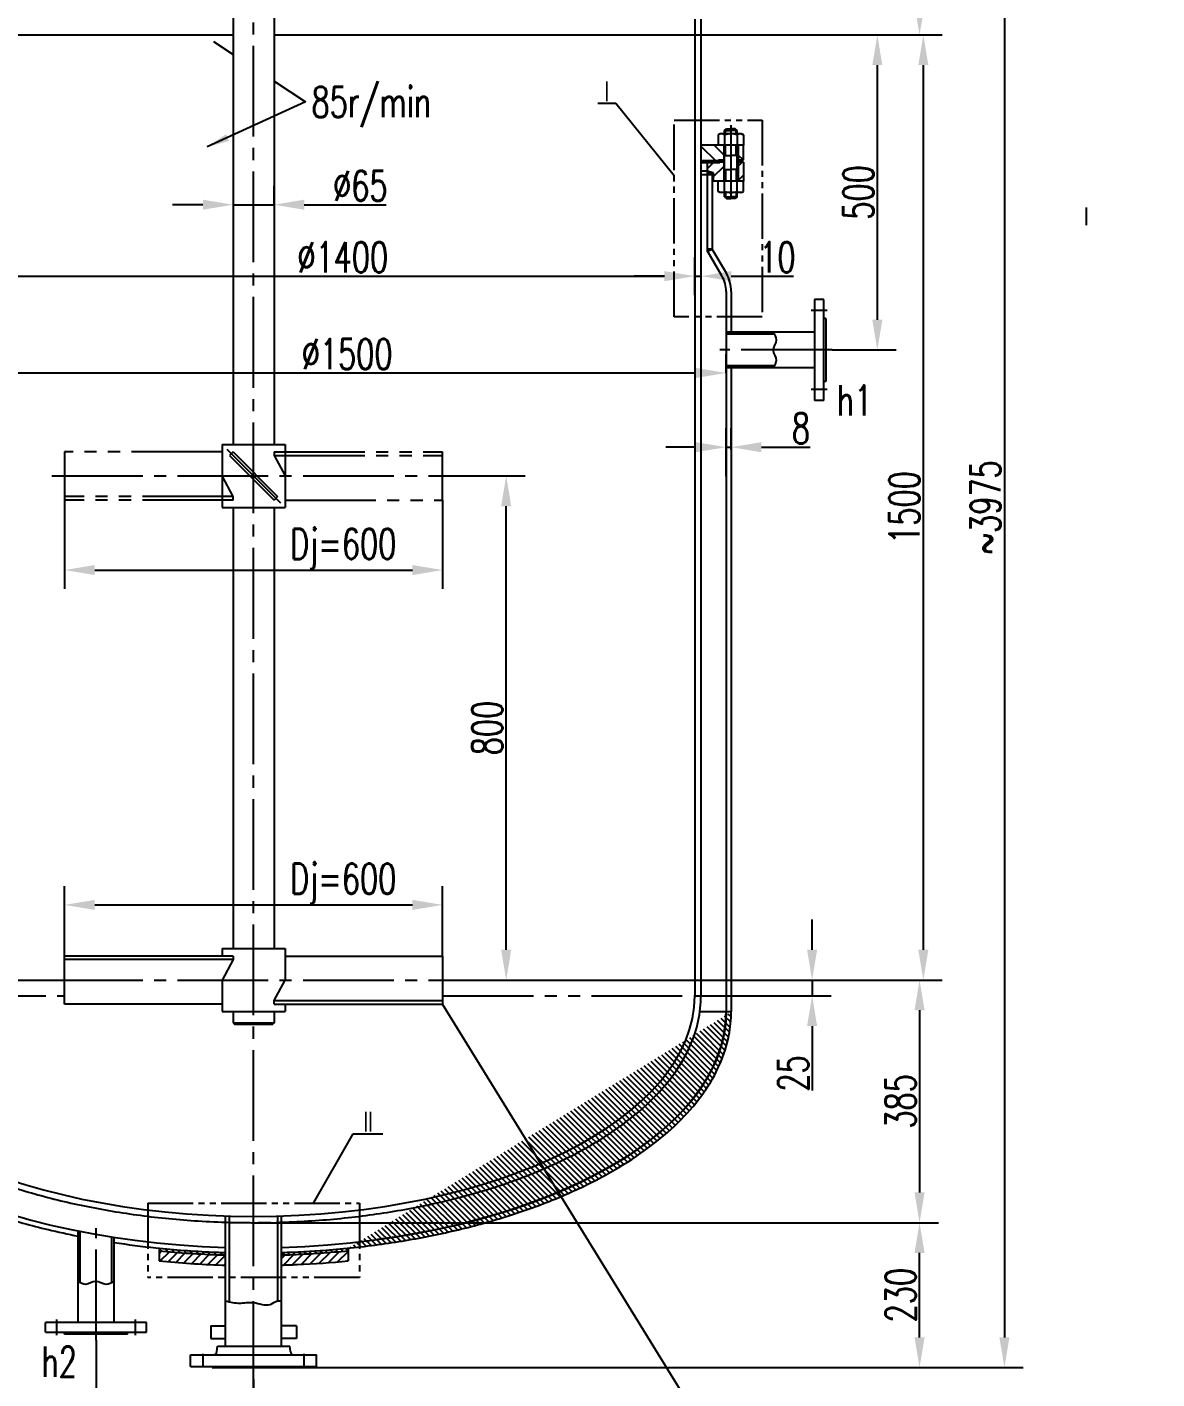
# Model space of a CAD drawing. Header units: millimetres. Extents: x -609 to 19506, y -219 to 17861.
# Drawn here: x 12114 to 13907, y 2951 to 5097 of the extents above; entities that cross this region are included whole.
import ezdxf
from ezdxf.enums import TextEntityAlignment as Align

# ---------------------------------------------------------------- set-up
doc = ezdxf.new("R2010")
doc.units = ezdxf.units.MM
doc.header["$LTSCALE"] = 120
doc.header["$PDMODE"] = 3
for name, pattern in [('CENT2', [0.82, 0.6, -0.07, 0.08, -0.07]), ('CENTER', [1.66, 1.2, -0.15, 0.16, -0.15]), ('PHAN2', [0.97, 0.6, -0.07, 0.08, -0.07, 0.08, -0.07]), ('PHANTOM', [1.97, 1.2, -0.15, 0.16, -0.15, 0.16, -0.15])]:
    doc.linetypes.add(name, pattern=pattern)
for name, color, linetype in [('A', 2, 'Continuous'), ('B', 7, 'Continuous'), ('C', 1, 'CENTER'), ('C2', 1, 'CENT2'), ('D', 4, 'PHANTOM'), ('D2', 4, 'PHAN2')]:
    doc.layers.add(name, color=color, linetype=linetype)
doc.styles.add('HZ', font='txt', dxfattribs={"width": 0.7, "bigfont": 'hztxt'})
doc.dimstyles.new('ISO-25', dxfattribs={"dimtxt": 2.5, "dimasz": 2.5, "dimexe": 1.25, "dimexo": 0.625, "dimtad": 1, "dimdsep": 46, "dimtxsty": 'Standard', "dimcen": 2.5, "dimadec": 0, "dimazin": 0, "dimtfac": 1, "dimtmove": 0, "dimatfit": 3, "dimfxl": 0, "dimarcsym": 0})

# ---------------------------------------------------------------- blocks, each defined once
blk = doc.blocks.new('*D112')
at = {"layer": 'B', "color": 0, "lineweight": -2}
for p, q in [((12793.5, 4384.4), (12904.4, 4384.4)), ((12874.4, 3632.4), (12874.4, 4336.4)), ((12793.5, 3584.4), (12904.4, 3584.4))]:
    blk.add_line(p, q, dxfattribs=at)
at = {"layer": 'B', "color": 0}
for points in [[(12866.4, 4336.4), (12882.4, 4336.4), (12874.4, 4384.4)], [(12866.4, 3632.4), (12882.4, 3632.4), (12874.4, 3584.4)]]:
    blk.add_solid(points, dxfattribs=at)
at = {"layer": 'Defpoints', "color": 0}
for p in [(12793.5, 4384.4), (12874.4, 4384.4), (12793.5, 3584.4)]:
    blk.add_point(p, dxfattribs=at)
at = {"layer": 'B', "color": 0, "insert": (12844.4, 3984.4), "char_height": 48, "attachment_point": 5, "rotation": 90, "style": 'HZ'}
blk.add_mtext('800', dxfattribs=at)
blk = doc.blocks.new('*D114')
at = {"layer": 'B', "color": 0, "lineweight": -2}
for p, q in [((13183.5, 5084.4), (13493.4, 5084.4)), ((13463.4, 5036.4), (13463.4, 4632.4)), ((13391.5, 4584.4), (13493.4, 4584.4))]:
    blk.add_line(p, q, dxfattribs=at)
at = {"layer": 'B', "color": 0}
for points in [[(13455.4, 5036.4), (13471.4, 5036.4), (13463.4, 5084.4)], [(13455.4, 4632.4), (13471.4, 4632.4), (13463.4, 4584.4)]]:
    blk.add_solid(points, dxfattribs=at)
at = {"layer": 'Defpoints', "color": 0}
for p in [(13183.5, 5084.4), (13391.5, 4584.4), (13463.4, 4584.4)]:
    blk.add_point(p, dxfattribs=at)
at = {"layer": 'B', "color": 0, "insert": (13433.4, 4834.4), "char_height": 48, "attachment_point": 5, "rotation": 90, "style": 'HZ'}
blk.add_mtext('500', dxfattribs=at)
blk = doc.blocks.new('*D115')
at = {"layer": 'B', "color": 0, "lineweight": -2}
for p, q in [((12223.5, 3012.7), (12223.5, 2847.7)), ((12473.5, 2950.7), (12473.5, 2847.7)), ((12271.5, 2877.7), (12425.5, 2877.7))]:
    blk.add_line(p, q, dxfattribs=at)
at = {"layer": 'B', "color": 0}
for points in [[(12271.5, 2885.7), (12271.5, 2869.7), (12223.5, 2877.7)], [(12425.5, 2885.7), (12425.5, 2869.7), (12473.5, 2877.7)]]:
    blk.add_solid(points, dxfattribs=at)
at = {"layer": 'Defpoints', "color": 0}
for p in [(12223.5, 3012.7), (12473.5, 2950.7), (12473.5, 2877.7)]:
    blk.add_point(p, dxfattribs=at)
at = {"layer": 'B', "color": 0, "insert": (12348.5, 2907.7), "char_height": 48, "attachment_point": 5, "style": 'HZ'}
blk.add_mtext('250', dxfattribs=at)
blk = doc.blocks.new('*D116')
at = {"layer": 'B', "color": 0, "lineweight": -2}
for p, q in [((12173.5, 3622.6), (12173.5, 3733.7)), ((12773.5, 3622.6), (12773.5, 3733.7)), ((12221.5, 3703.7), (12725.5, 3703.7))]:
    blk.add_line(p, q, dxfattribs=at)
at = {"layer": 'B', "color": 0}
for points in [[(12221.5, 3711.7), (12221.5, 3695.7), (12173.5, 3703.7)], [(12725.5, 3711.7), (12725.5, 3695.7), (12773.5, 3703.7)]]:
    blk.add_solid(points, dxfattribs=at)
at = {"layer": 'Defpoints', "color": 0}
for p in [(12773.5, 3703.7), (12173.5, 3622.6), (12773.5, 3622.6)]:
    blk.add_point(p, dxfattribs=at)
at = {"layer": 'B', "color": 0, "insert": (12615.8, 3737.3), "char_height": 48, "attachment_point": 5, "style": 'HZ'}
blk.add_mtext('Dj=600', dxfattribs=at)
blk = doc.blocks.new('*D90')
at = {"layer": 'B', "color": 0, "lineweight": -2}
for p, q in [((12173.5, 4346.2), (12173.5, 4205.1)), ((12773.5, 4346.2), (12773.5, 4205.1)), ((12221.5, 4235.1), (12725.5, 4235.1))]:
    blk.add_line(p, q, dxfattribs=at)
at = {"layer": 'B', "color": 0}
for points in [[(12221.5, 4243.1), (12221.5, 4227.1), (12173.5, 4235.1)], [(12725.5, 4243.1), (12725.5, 4227.1), (12773.5, 4235.1)]]:
    blk.add_solid(points, dxfattribs=at)
at = {"layer": 'Defpoints', "color": 0}
for p in [(12173.5, 4346.2), (12773.5, 4346.2), (12773.5, 4235.1)]:
    blk.add_point(p, dxfattribs=at)
at = {"layer": 'B', "color": 0, "insert": (12615.8, 4268.6), "char_height": 48, "attachment_point": 5, "style": 'HZ'}
blk.add_mtext('Dj=600', dxfattribs=at)
blk = doc.blocks.new('*D117')
at = {"layer": 'B', "color": 0, "lineweight": -2}
for p, q in [((11773.5, 4665.5), (11773.5, 4731.5)), ((13173.5, 4728.1), (13173.5, 4671.5)), ((11821.5, 4701.5), (13125.5, 4701.5))]:
    blk.add_line(p, q, dxfattribs=at)
at = {"layer": 'B', "color": 0}
for points in [[(11821.5, 4709.5), (11821.5, 4693.5), (11773.5, 4701.5)], [(13125.5, 4709.5), (13125.5, 4693.5), (13173.5, 4701.5)]]:
    blk.add_solid(points, dxfattribs=at)
at = {"layer": 'Defpoints', "color": 0}
for p in [(13173.5, 4728.1), (13173.5, 4701.5), (11773.5, 4665.5)]:
    blk.add_point(p, dxfattribs=at)
at = {"layer": 'B', "color": 0, "insert": (12615.1, 4731.5), "char_height": 48, "attachment_point": 5, "style": 'HZ'}
blk.add_mtext('%%c1400', dxfattribs=at)
blk = doc.blocks.new('*D91')
at = {"layer": 'B', "color": 0, "lineweight": -2}
for p, q in [((11723.5, 4547.9), (11723.5, 4577.9)), ((13223.5, 4547.9), (13223.5, 4577.9)), ((11771.5, 4547.9), (13175.5, 4547.9))]:
    blk.add_line(p, q, dxfattribs=at)
at = {"layer": 'B', "color": 0}
for points in [[(11771.5, 4555.9), (11771.5, 4539.9), (11723.5, 4547.9)], [(13175.5, 4555.9), (13175.5, 4539.9), (13223.5, 4547.9)]]:
    blk.add_solid(points, dxfattribs=at)
at = {"layer": 'Defpoints', "color": 0}
for p in [(11723.5, 4547.9), (13223.5, 4547.9), (13223.5, 4547.9)]:
    blk.add_point(p, dxfattribs=at)
at = {"layer": 'B', "color": 0, "insert": (12622, 4577.9), "char_height": 48, "attachment_point": 5, "style": 'HZ'}
blk.add_mtext('%%c1500', dxfattribs=at)
blk = doc.blocks.new('*D92')
at = {"layer": 'B', "color": 0, "lineweight": -2}
for p, q in [((13223.5, 4384), (13223.5, 4460.1)), ((13231.5, 4425.7), (13231.5, 4460.1)), ((13175.5, 4430.1), (13127.5, 4430.1)), ((13223.5, 4430.1), (13231.5, 4430.1)), ((13279.5, 4430.1), (13357, 4430.1))]:
    blk.add_line(p, q, dxfattribs=at)
at = {"layer": 'B', "color": 0}
for points in [[(13175.5, 4438.1), (13175.5, 4422.1), (13223.5, 4430.1)], [(13279.5, 4438.1), (13279.5, 4422.1), (13231.5, 4430.1)]]:
    blk.add_solid(points, dxfattribs=at)
at = {"layer": 'Defpoints', "color": 0}
for p in [(13231.5, 4430.1), (13231.5, 4425.7), (13223.5, 4384)]:
    blk.add_point(p, dxfattribs=at)
at = {"layer": 'B', "color": 0, "insert": (13342.2, 4460.1), "char_height": 48, "attachment_point": 5, "style": 'HZ'}
blk.add_mtext('8', dxfattribs=at)
blk = doc.blocks.new('*D118')
at = {"layer": 'B', "color": 0, "lineweight": -2}
for p, q in [((13493.4, 5084.4), (13566.4, 5084.4)), ((13536.4, 5036.4), (13536.4, 3632.4)), ((13183.5, 3584.4), (13566.4, 3584.4))]:
    blk.add_line(p, q, dxfattribs=at)
at = {"layer": 'B', "color": 0}
for points in [[(13528.4, 5036.4), (13544.4, 5036.4), (13536.4, 5084.4)], [(13528.4, 3632.4), (13544.4, 3632.4), (13536.4, 3584.4)]]:
    blk.add_solid(points, dxfattribs=at)
at = {"layer": 'Defpoints', "color": 0}
for p in [(13493.4, 5084.4), (13183.5, 3584.4), (13536.4, 3584.4)]:
    blk.add_point(p, dxfattribs=at)
at = {"layer": 'B', "color": 0, "insert": (13506.4, 4334.4), "char_height": 48, "attachment_point": 5, "rotation": 90, "style": 'HZ'}
blk.add_mtext('1500', dxfattribs=at)
blk = doc.blocks.new('*D119')
at = {"layer": 'B', "color": 0, "lineweight": -2}
for p, q in [((12473.5, 5475.4), (13560.4, 5475.4)), ((13530.4, 5132.4), (13530.4, 5427.4)), ((13183.5, 5084.4), (13560.4, 5084.4))]:
    blk.add_line(p, q, dxfattribs=at)
at = {"layer": 'B', "color": 0}
for points in [[(13522.4, 5427.4), (13538.4, 5427.4), (13530.4, 5475.4)], [(13522.4, 5132.4), (13538.4, 5132.4), (13530.4, 5084.4)]]:
    blk.add_solid(points, dxfattribs=at)
at = {"layer": 'Defpoints', "color": 0}
for p in [(12473.5, 5475.4), (13530.4, 5475.4), (13183.5, 5084.4)]:
    blk.add_point(p, dxfattribs=at)
at = {"layer": 'B', "color": 0, "insert": (13500.4, 5279.9), "char_height": 48, "attachment_point": 5, "rotation": 90, "style": 'HZ'}
blk.add_mtext('391', dxfattribs=at)
blk = doc.blocks.new('*D120')
at = {"layer": 'B', "color": 0, "lineweight": -2}
for p, q in [((13183.5, 3584.4), (13560.4, 3584.4)), ((13530.4, 3536.4), (13530.4, 3247.4)), ((12473.5, 3199.4), (13560.4, 3199.4))]:
    blk.add_line(p, q, dxfattribs=at)
at = {"layer": 'B', "color": 0}
for points in [[(13522.4, 3536.4), (13538.4, 3536.4), (13530.4, 3584.4)], [(13522.4, 3247.4), (13538.4, 3247.4), (13530.4, 3199.4)]]:
    blk.add_solid(points, dxfattribs=at)
at = {"layer": 'Defpoints', "color": 0}
for p in [(13183.5, 3584.4), (12473.5, 3199.4), (13530.4, 3199.4)]:
    blk.add_point(p, dxfattribs=at)
at = {"layer": 'B', "color": 0, "insert": (13500.4, 3391.9), "char_height": 48, "attachment_point": 5, "rotation": 90, "style": 'HZ'}
blk.add_mtext('385', dxfattribs=at)
blk = doc.blocks.new('*D121')
at = {"layer": 'B', "color": 0, "lineweight": -2}
for p, q in [((13359.9, 3632.4), (13359.9, 3680.4)), ((13189.5, 3584.4), (13389.9, 3584.4)), ((13359.9, 3584.4), (13359.9, 3559.4)), ((13231.5, 3559.4), (13389.9, 3559.4)), ((13359.9, 3511.4), (13359.9, 3409.1))]:
    blk.add_line(p, q, dxfattribs=at)
at = {"layer": 'B', "color": 0}
for points in [[(13351.9, 3632.4), (13367.9, 3632.4), (13359.9, 3584.4)], [(13351.9, 3511.4), (13367.9, 3511.4), (13359.9, 3559.4)]]:
    blk.add_solid(points, dxfattribs=at)
at = {"layer": 'Defpoints', "color": 0}
for p in [(13189.5, 3584.4), (13231.5, 3559.4), (13359.9, 3559.4)]:
    blk.add_point(p, dxfattribs=at)
at = {"layer": 'B', "color": 0, "insert": (13329.9, 3436.2), "char_height": 48, "attachment_point": 5, "rotation": 90, "style": 'HZ'}
blk.add_mtext('25', dxfattribs=at)
blk = doc.blocks.new('*D94')
at = {"layer": 'B', "color": 0, "lineweight": -2}
for p, q in [((12506, 4814.9), (12506, 4844.9)), ((12393, 4814.9), (12345, 4814.9)), ((12441, 4816.3), (12441, 4784.9)), ((12441, 4814.9), (12506, 4814.9)), ((12554, 4814.9), (12683.7, 4814.9))]:
    blk.add_line(p, q, dxfattribs=at)
at = {"layer": 'B', "color": 0}
for points in [[(12393, 4822.9), (12393, 4806.9), (12441, 4814.9)], [(12554, 4822.9), (12554, 4806.9), (12506, 4814.9)]]:
    blk.add_solid(points, dxfattribs=at)
at = {"layer": 'Defpoints', "color": 0}
for p in [(12441, 4816.3), (12506, 4814.9), (12506, 4814.9)]:
    blk.add_point(p, dxfattribs=at)
at = {"layer": 'B', "color": 0, "insert": (12642.9, 4844.9), "char_height": 48, "attachment_point": 5, "style": 'HZ'}
blk.add_mtext('%%C65', dxfattribs=at)
blk = doc.blocks.new('*D95')
at = {"layer": 'B', "color": 0, "lineweight": -2}
for p, q in [((12564.2, 6659), (13695.1, 6659)), ((13665.1, 6611), (13665.1, 3017.4)), ((12539.5, 2969.4), (13695.1, 2969.4))]:
    blk.add_line(p, q, dxfattribs=at)
at = {"layer": 'B', "color": 0}
for points in [[(13657.1, 6611), (13673.1, 6611), (13665.1, 6659)], [(13657.1, 3017.4), (13673.1, 3017.4), (13665.1, 2969.4)]]:
    blk.add_solid(points, dxfattribs=at)
at = {"layer": 'Defpoints', "color": 0}
for p in [(12564.2, 6659), (12539.5, 2969.4), (13665.1, 2969.4)]:
    blk.add_point(p, dxfattribs=at)
at = {"layer": 'B', "color": 0, "insert": (13635.1, 4334.4), "char_height": 48, "attachment_point": 5, "rotation": 90, "style": 'HZ'}
blk.add_mtext('~3975', dxfattribs=at)
blk = doc.blocks.new('*D110')
at = {"layer": 'B', "color": 0, "lineweight": -2}
for p, q in [((13173.5, 4731.5), (13173.5, 4671.5)), ((13183.5, 4731.5), (13183.5, 4671.5)), ((13125.5, 4701.5), (13077.5, 4701.5)), ((13173.5, 4701.5), (13183.5, 4701.5)), ((13231.5, 4701.5), (13330.1, 4701.5))]:
    blk.add_line(p, q, dxfattribs=at)
at = {"layer": 'B', "color": 0}
for points in [[(13125.5, 4709.5), (13125.5, 4693.5), (13173.5, 4701.5)], [(13231.5, 4709.5), (13231.5, 4693.5), (13183.5, 4701.5)]]:
    blk.add_solid(points, dxfattribs=at)
at = {"layer": 'Defpoints', "color": 0}
for p in [(13173.5, 4731.5), (13183.5, 4731.5), (13183.5, 4701.5)]:
    blk.add_point(p, dxfattribs=at)
at = {"layer": 'B', "color": 0, "insert": (13304.8, 4731.5), "char_height": 48, "attachment_point": 5, "style": 'HZ'}
blk.add_mtext('10', dxfattribs=at)
blk = doc.blocks.new('*D131')
at = {"layer": 'B', "color": 0, "lineweight": -2}
blk.add_line((17499.4, 3619.4), (17275.3, 3619.4), dxfattribs=at)
at = {"layer": 'B', "color": 0}
blk.add_solid([(17499.4, 3627.4), (17499.4, 3611.4), (17547.4, 3619.4)], dxfattribs=at)
at = {"layer": 'Defpoints', "color": 0}
for p in [(17547.4, 3699.2), (13347.4, 3619.4), (17547.4, 3619.4)]:
    blk.add_point(p, dxfattribs=at)
at = {"layer": 'B', "color": 0, "insert": (17341, 3649.4), "char_height": 48, "attachment_point": 5, "style": 'HZ'}
blk.add_mtext('%%c4200', dxfattribs=at)
blk = doc.blocks.new('*D149')
at = {"layer": 'B', "color": 0, "lineweight": -2}
for p, q in [((12473.5, 3199.4), (13560.4, 3199.4)), ((13530.4, 3017.4), (13530.4, 3151.4)), ((12539.5, 2969.4), (13560.4, 2969.4))]:
    blk.add_line(p, q, dxfattribs=at)
at = {"layer": 'B', "color": 0}
for points in [[(13522.4, 3151.4), (13538.4, 3151.4), (13530.4, 3199.4)], [(13522.4, 3017.4), (13538.4, 3017.4), (13530.4, 2969.4)]]:
    blk.add_solid(points, dxfattribs=at)
at = {"layer": 'Defpoints', "color": 0}
for p in [(12473.5, 3199.4), (13530.4, 3199.4), (12539.5, 2969.4)]:
    blk.add_point(p, dxfattribs=at)
at = {"layer": 'B', "color": 0, "insert": (13500.4, 3084.4), "char_height": 48, "attachment_point": 5, "rotation": 90, "style": 'HZ'}
blk.add_mtext('230', dxfattribs=at)

msp = doc.modelspace()

# ---------------------------------------------------------------- hatches: boundary and pattern name
at = {"layer": 'B'}
h = msp.add_hatch(dxfattribs=at)
h.set_pattern_fill('ANSI31', color=256, scale=5, angle=90, style=0)
h.set_pattern_definition([(135, (-2, -2), (-11.22532, -11.22532), [])])
h.paths.add_polyline_path([(13219.534, 4885.392), (13219.534, 4909.392), (13183.534, 4909.392), (13183.534, 4884.392), (13207.534, 4884.392), (13207.534, 4885.392)])
h.paths.add_polyline_path([(13242.534, 4909.392), (13242.534, 4885.392), (13251.034, 4885.392), (13251.034, 4909.392)])
h = msp.add_hatch(dxfattribs=at)
h.set_pattern_fill('ANSI37', color=256, style=0)
h.paths.add_polyline_path([(13193.534, 4884.392), (13193.534, 4881.392), (13211.534, 4881.392), (13211.534, 4884.392)])
h = msp.add_hatch(dxfattribs=at)
h.set_pattern_fill('ANSI31', color=256, scale=5, style=0)
h.set_pattern_definition([(45, (-2, 28), (-11.22532, 11.22532), [])])
h.paths.add_polyline_path([(13219.534, 4852.392), (13219.534, 4882.392), (13209.534, 4882.392), (13209.534, 4881.392), (13193.534, 4881.392), (13193.534, 4867.937), (13203.034, 4865.392), (13203.034, 4852.392)])
h.paths.add_polyline_path([(13242.534, 4882.392), (13242.534, 4852.392), (13251.034, 4852.392), (13251.034, 4882.392)])
h = msp.add_hatch(dxfattribs=at)
h.set_pattern_fill('ANSI37', color=256, scale=0.1, style=0)
h.set_pattern_definition([(135, (24954.06865, 34), (0.224506403, 0.224506403), []), (45, (24954.06865, 34), (0.224506403, -0.224506403), [])])
h.paths.add_polyline_path([(13193.534, 4867.937), (13203.034, 4865.392), (13203.034, 4862.392), (13193.534, 4862.392)])
h = msp.add_hatch(dxfattribs=at)
h.set_pattern_fill('ANSI37', color=256, scale=0.1, angle=90, style=0)
h.set_pattern_definition([(45, (24947.06865, 0), (0.224506403, -0.224506403), []), (315, (24947.06865, 0), (-0.224506403, -0.224506403), [])])
h.paths.add_polyline_path([(13193.534, 4744.536), (13201.534, 4744.536), (13194.606, 4740.536), (13193.534, 4742.392)])
h = msp.add_hatch(dxfattribs=at)
h.set_pattern_fill('ANSI31', color=256, scale=2, angle=90, style=0)
edge = h.paths.add_edge_path()
edge.add_spline(control_points=[(12323.534, 3154.907), (12355.567, 3151.665), (12388.012, 3149.463), (12423.412, 3148.221), (12426.223, 3148.13), (12429.034, 3148.047)], knot_values=[1.3710824, 1.3710824, 1.3710824, 1.3710824, 1.50072459, 1.50072459, 1.51190041, 1.51190041, 1.51190041, 1.51190041], degree=3, periodic=0)
edge.add_line((12429.034, 3148.047), (12429.034, 3152.049))
edge.add_spline(control_points=[(12429.034, 3152.049), (12422.023, 3152.256), (12415.018, 3152.513), (12379.661, 3154.054), (12351.439, 3156.095), (12323.534, 3158.927)], knot_values=[1.37053751, 1.37053751, 1.37053751, 1.37053751, 1.39848126, 1.39848126, 1.51174384, 1.51174384, 1.51174384, 1.51174384], degree=3, periodic=0)
edge.add_line((12323.534, 3158.927), (12323.534, 3154.907))
edge = h.paths.add_edge_path()
edge.add_line((12518.034, 3152.049), (12518.034, 3148.048))
edge.add_spline(control_points=[(12518.034, 3148.048), (12523.835, 3148.219), (12529.632, 3148.423), (12565.001, 3149.876), (12594.438, 3151.963), (12623.534, 3154.907)], knot_values=[1.62969219, 1.62969219, 1.62969219, 1.62969219, 1.6527498, 1.6527498, 1.7705105, 1.7705105, 1.7705105, 1.7705105], degree=3, periodic=0)
edge.add_line((12623.534, 3154.907), (12623.534, 3158.958))
edge.add_spline(control_points=[(13231.534, 3534.392), (13231.534, 3521.638), (13230.284, 3508.885), (13224.746, 3480.676), (13219.834, 3465.263), (13206.412, 3434.946), (13197.904, 3420.043), (13177.464, 3390.952), (13165.532, 3376.764), (13138.446, 3349.28), (13123.291, 3335.984), (13089.984, 3310.444), (13071.831, 3298.201), (13032.788, 3274.922), (13011.898, 3263.886), (12967.674, 3243.164), (12944.34, 3233.477), (12895.559, 3215.582), (12870.111, 3207.374), (12817.46, 3192.545), (12790.257, 3185.925), (12734.481, 3174.364), (12705.908, 3169.423), (12647.797, 3161.288), (12618.259, 3158.094), (12565.11, 3153.997), (12541.604, 3152.746), (12518.034, 3152.049)], knot_values=[1.62984882, 1.62984882, 1.62984882, 1.62984882, 1.72770264, 1.72770264, 1.84769793, 1.84769793, 1.96769321, 1.96769321, 2.0876885, 2.0876885, 2.20768379, 2.20768379, 2.32767908, 2.32767908, 2.44767436, 2.44767436, 2.56766965, 2.56766965, 2.68766494, 2.68766494, 2.80766023, 2.80766023, 2.92765551, 2.92765551, 3.0476508, 3.0476508, 3.14159265, 3.14159265, 3.14159265, 3.14159265], degree=3, periodic=0)
h = msp.add_hatch(dxfattribs=at)
h.set_pattern_fill('ANSI31', color=256, scale=3, style=0)
edge = h.paths.add_edge_path()
edge.add_spline(control_points=[(12518.034, 3132.041), (12526.245, 3132.28), (12534.448, 3132.586), (12569.781, 3134.191), (12596.794, 3136.15), (12623.534, 3138.826)], knot_values=[1.62907398, 1.62907398, 1.62907398, 1.62907398, 1.6613664, 1.6613664, 1.7683613, 1.7683613, 1.7683613, 1.7683613], degree=3, periodic=0)
edge.add_line((12623.534, 3138.826), (12623.534, 3154.907))
edge.add_spline(control_points=[(12623.534, 3154.907), (12594.438, 3151.963), (12565.001, 3149.876), (12529.632, 3148.423), (12523.835, 3148.219), (12518.034, 3148.048)], knot_values=[1.62969219, 1.62969219, 1.62969219, 1.62969219, 1.74745289, 1.74745289, 1.7705105, 1.7705105, 1.7705105, 1.7705105], degree=3, periodic=0)
edge.add_line((12518.034, 3148.048), (12518.034, 3132.041))
edge = h.paths.add_edge_path()
edge.add_spline(control_points=[(12429.034, 3148.047), (12426.223, 3148.13), (12423.412, 3148.221), (12388.012, 3149.463), (12355.567, 3151.665), (12323.534, 3154.907)], knot_values=[1.3710824, 1.3710824, 1.3710824, 1.3710824, 1.38225822, 1.38225822, 1.51190041, 1.51190041, 1.51190041, 1.51190041], degree=3, periodic=0)
edge.add_line((12323.534, 3154.907), (12323.534, 3138.826))
edge.add_spline(control_points=[(12323.534, 3138.826), (12356.541, 3135.523), (12389.964, 3133.312), (12425.364, 3132.151), (12427.199, 3132.094), (12429.034, 3132.041)], knot_values=[1.37323139, 1.37323139, 1.37323139, 1.37323139, 1.50529917, 1.50529917, 1.51251831, 1.51251831, 1.51251831, 1.51251831], degree=3, periodic=0)
edge.add_line((12429.034, 3132.041), (12429.034, 3148.047))

# ---------------------------------------------------------------- linework, layer by layer
at = {"color": 0, "linetype": 'ByBlock'}
msp.add_line((12555.942, 4978.121), (12399.784, 4906.592), dxfattribs=at)
msp.add_solid([(12429.806, 4926.897), (12434.768, 4916.063), (12399.784, 4906.592)], dxfattribs=at)
at = {"layer": 'A'}
for p, q in [((12441.034, 5745.877), (12441.034, 4434.392)), ((12506.034, 5745.877), (12506.034, 4434.392)), ((13173.534, 5109.392), (13173.534, 3559.392)), ((13183.534, 5109.392), (13183.534, 3559.392)), ((11763.534, 5084.392), (12441.034, 5084.392)), ((12506.034, 5084.392), (13183.534, 5084.392)), ((13221.034, 4932.499), (13224.034, 4935.499)), ((13224.034, 4935.499), (13231.034, 4935.499)), ((13238.034, 4935.499), (13231.034, 4935.499)), ((13241.034, 4932.499), (13238.034, 4935.499)), ((13214.006, 4927.392), (13211.034, 4925.676)), ((13211.034, 4925.676), (13211.034, 4909.392)), ((13248.063, 4927.392), (13214.006, 4927.392)), ((13221.034, 4932.499), (13231.034, 4932.499)), ((13221.034, 4927.392), (13221.034, 4932.499)), ((13221.034, 4925.676), (13221.034, 4909.392)), ((13241.034, 4932.499), (13231.034, 4932.499)), ((13241.034, 4927.392), (13241.034, 4932.499)), ((13241.034, 4925.676), (13241.034, 4909.392)), ((13248.063, 4927.392), (13251.034, 4925.676)), ((13251.034, 4925.676), (13251.034, 4909.392)), ((13251.034, 4909.392), (13183.534, 4909.392)), ((13219.534, 4909.392), (13219.534, 4885.392)), ((13221.034, 4852.392), (13221.034, 4909.392)), ((13221.034, 4892.79), (13231.034, 4892.79)), ((13241.034, 4892.79), (13231.034, 4892.79)), ((13241.034, 4852.392), (13241.034, 4909.392)), ((13242.534, 4909.392), (13242.534, 4885.392)), ((13251.034, 4885.392), (13251.034, 4909.392)), ((13211.534, 4884.392), (13183.534, 4884.392)), ((13213.534, 4881.392), (13183.534, 4881.392)), ((13193.534, 4884.392), (13193.534, 4862.392)), ((13211.534, 4885.392), (13211.534, 4881.392)), ((13221.034, 4885.392), (13211.534, 4885.392)), ((13221.034, 4882.392), (13211.534, 4882.392)), ((13213.534, 4882.392), (13213.534, 4881.392)), ((13219.534, 4882.392), (13219.534, 4852.392)), ((13221.034, 4870.71), (13231.034, 4870.71)), ((13241.034, 4870.71), (13231.034, 4870.71)), ((13251.034, 4885.392), (13241.034, 4885.392)), ((13251.034, 4882.392), (13241.034, 4882.392)), ((13242.534, 4882.392), (13242.534, 4852.392)), ((13251.034, 4882.392), (13251.034, 4852.392)), ((13193.534, 4867.937), (13183.534, 4867.937)), ((13203.034, 4862.392), (13183.534, 4862.392)), ((13203.034, 4865.392), (13193.534, 4867.937)), ((13193.534, 4862.392), (13193.534, 4742.392)), ((13201.534, 4862.392), (13201.534, 4744.536)), ((13251.034, 4852.392), (13201.534, 4852.392)), ((13203.034, 4865.392), (13203.034, 4852.392)), ((13211.034, 4836.108), (13211.034, 4852.392)), ((13221.034, 4836.108), (13221.034, 4852.392)), ((13241.034, 4836.108), (13241.034, 4852.392)), ((13251.034, 4836.108), (13251.034, 4852.392)), ((13214.006, 4834.392), (13211.034, 4836.108)), ((13248.063, 4834.392), (13214.006, 4834.392)), ((13221.034, 4827.559), (13221.034, 4834.392)), ((13221.034, 4827.559), (13224.034, 4824.559)), ((13221.034, 4827.559), (13231.034, 4827.559)), ((13241.034, 4827.559), (13231.034, 4827.559)), ((13241.034, 4827.559), (13238.034, 4824.559)), ((13241.034, 4827.559), (13241.034, 4834.392)), ((13248.063, 4834.392), (13251.034, 4836.108)), ((13224.034, 4824.559), (13231.034, 4824.559)), ((13238.034, 4824.559), (13231.034, 4824.559)), ((13216.836, 4702.033), (13193.534, 4742.392)), ((13223.764, 4706.033), (13201.534, 4744.536)), ((13223.534, 4677.033), (13223.534, 3534.392)), ((13231.534, 4677.033), (13231.534, 4612.892)), ((13363.534, 4664.392), (13363.534, 4504.392)), ((13378.534, 4664.392), (13363.534, 4664.392)), ((13378.534, 4504.392), (13378.534, 4664.392)), ((13381.534, 4634.392), (13378.534, 4634.392)), ((13381.534, 4634.392), (13381.534, 4534.392)), ((13363.534, 4612.892), (13223.534, 4612.892)), ((13299.819, 4609.392), (13223.534, 4609.392)), ((13299.909, 4559.392), (13223.534, 4559.392)), ((13363.534, 4555.892), (13223.534, 4555.892)), ((13231.534, 4555.892), (13231.534, 3534.392)), ((13381.534, 4534.392), (13378.534, 4534.392)), ((13378.534, 4504.392), (13363.534, 4504.392)), ((12423.534, 4434.392), (12423.534, 4334.392)), ((12423.534, 4434.392), (12523.534, 4434.392)), ((12441.007, 4422.576), (12435.351, 4416.919)), ((12441.007, 4422.576), (12511.718, 4351.865)), ((12523.534, 4434.392), (12523.534, 4334.392)), ((12435.351, 4416.919), (12506.061, 4346.208)), ((12423.534, 4334.392), (12523.534, 4334.392)), ((12441.034, 4334.392), (12441.034, 3634.392)), ((12506.034, 4334.392), (12506.034, 3634.392)), ((12511.718, 4351.865), (12506.061, 4346.208)), ((12423.534, 3634.392), (12423.534, 3622.576)), ((12423.534, 3634.392), (12523.534, 3634.392)), ((12523.534, 3634.392), (12523.534, 3584.392)), ((12441.007, 3622.576), (12173.534, 3622.576)), ((12173.534, 3546.208), (12173.534, 3622.576)), ((12441.007, 3616.919), (12173.534, 3616.919)), ((12441.007, 3616.919), (12423.534, 3584.392)), ((12441.007, 3622.576), (12441.007, 3616.919)), ((12523.534, 3622.576), (12773.534, 3622.576)), ((12773.534, 3622.576), (12773.534, 3546.208)), ((11763.534, 3584.392), (12173.534, 3584.392)), ((12423.534, 3584.392), (12423.534, 3534.392)), ((12506.061, 3551.865), (12523.534, 3584.392)), ((12773.534, 3584.392), (13183.534, 3584.392)), ((12423.534, 3546.208), (12173.534, 3546.208)), ((12506.061, 3551.865), (12773.534, 3551.865)), ((12506.061, 3546.208), (12506.061, 3551.865)), ((12506.061, 3546.208), (12773.534, 3546.208)), ((12523.534, 3546.208), (12523.534, 3534.392)), ((13183.534, 3559.392), (13231.534, 3559.392)), ((12423.534, 3534.392), (12523.534, 3534.392)), ((12441.034, 3534.392), (12441.034, 3516.392)), ((12506.034, 3534.392), (12506.034, 3516.392)), ((12441.034, 3516.392), (12443.034, 3514.392)), ((12441.034, 3516.392), (12506.034, 3516.392)), ((12443.034, 3514.392), (12504.034, 3514.392)), ((12506.034, 3516.392), (12504.034, 3514.392)), ((12429.034, 3003.392), (12429.034, 3210.1)), ((12435.034, 3073.849), (12435.034, 3209.922)), ((12512.034, 3075.234), (12512.034, 3209.922)), ((12518.034, 3003.392), (12518.034, 3210.1)), ((12195.034, 3040.715), (12195.034, 3186.205)), ((12198.534, 3104.341), (12198.534, 3185.51)), ((12248.534, 3104.431), (12248.534, 3176.665)), ((12252.034, 3040.715), (12252.034, 3176.119)), ((12223.534, 3172.715), (12223.534, 3172.715)), ((12323.534, 3158.927), (12323.534, 3138.826)), ((12623.534, 3158.927), (12623.534, 3138.826)), ((12303.534, 3040.715), (12143.534, 3040.715)), ((12143.534, 3025.715), (12143.534, 3040.715)), ((12143.534, 3025.715), (12303.534, 3025.715)), ((12173.534, 3022.715), (12173.534, 3025.715)), ((12273.534, 3022.715), (12273.534, 3025.715)), ((12303.534, 3025.715), (12303.534, 3040.715)), ((12405.534, 3035.775), (12429.034, 3035.775)), ((12405.534, 3035.775), (12405.534, 3015.775)), ((12541.534, 3035.775), (12518.034, 3035.775)), ((12541.534, 3035.775), (12541.534, 3015.775)), ((12273.534, 3022.715), (12173.534, 3022.715)), ((12405.534, 3015.775), (12429.034, 3015.775)), ((12541.534, 3015.775), (12518.034, 3015.775)), ((12373.534, 2971.392), (12373.534, 2989.392)), ((12373.534, 2989.392), (12573.534, 2989.392)), ((12415.099, 2994.765), (12416.006, 3003.392)), ((12416.006, 3003.392), (12531.063, 3003.392)), ((12531.97, 2994.765), (12531.063, 3003.392)), ((12573.534, 2971.392), (12573.534, 2989.392)), ((12373.534, 2971.392), (12573.534, 2971.392)), ((12407.534, 2969.392), (12407.534, 2971.392)), ((12407.534, 2969.392), (12539.534, 2969.392)), ((12539.534, 2969.392), (12539.534, 2971.392))]:
    msp.add_line(p, q, dxfattribs=at)
for centre, radius, start, end in [((13216.034, 4919.249), 8.143, 52.121121, 127.878879), ((13231.034, 4897.392), 30, 90, 109.471221), ((13231.034, 4897.392), 30, 70.528779, 90), ((13246.034, 4919.249), 8.143, 52.121121, 127.878879), ((13216.034, 4842.535), 8.143, 232.121121, 307.878879), ((13231.034, 4864.392), 30, 250.528779, 270), ((13231.034, 4864.392), 30, 270, 289.471221), ((13246.034, 4842.535), 8.143, 232.121121, 307.878879), ((13173.534, 4677.033), 50, 360, 30), ((13173.534, 4677.033), 58, 360, 30), ((12409.132, 2995.392), 6, 270, 354.000008), ((12537.937, 2995.392), 6, 185.999992, 270)]:
    msp.add_arc(centre, radius, start, end, dxfattribs=at)
for centre, major_axis, start_param, end_param in [((12473.534, 3559.392), (-700, 0), 0, 3.14159265), ((12473.534, 3534.392), (-750, 0), 0, 1.51142812), ((12473.534, 3534.392), (-750, 0), 1.63016453, 3.14159265)]:
    msp.add_ellipse(centre, major_axis=major_axis, ratio=0.5, start_param=start_param, end_param=end_param, dxfattribs=at)
at = {"layer": 'A', "extrusion": (0, 0, -1)}
msp.add_ellipse((12473.534, 3534.392), major_axis=(750, 0), ratio=0.5, start_param=0, end_param=1.30517238, dxfattribs=at)
at = {"layer": 'A'}
for points, knots in [([(11763.534, 3559.392), (11763.534, 3549.355), (11764.352, 3539.318), (11767.611, 3519.341), (11770.052, 3509.401), (11776.52, 3489.707), (11780.547, 3479.953), (11793.156, 3454.647), (11803.008, 3439.309), (11826.543, 3409.562), (11840.228, 3395.151), (11871.155, 3367.458), (11888.399, 3354.175), (11926.14, 3328.926), (11946.637, 3316.96), (11990.533, 3294.524), (12013.931, 3284.053), (12063.228, 3264.77), (12089.128, 3255.958), (12142.986, 3240.133), (12170.944, 3233.12), (12228.438, 3221.008), (12257.975, 3215.91), (12318.118, 3207.71), (12348.725, 3204.61), (12396.017, 3201.431), (12412.507, 3200.618), (12429.034, 3200.095)], [0, 0, 0, 0, 0.08138329, 0.08138329, 0.16276657, 0.16276657, 0.24414986, 0.24414986, 0.37670752, 0.37670752, 0.50926519, 0.50926519, 0.64182286, 0.64182286, 0.77438052, 0.77438052, 0.90693819, 0.90693819, 1.03949585, 1.03949585, 1.17205352, 1.17205352, 1.30461118, 1.30461118, 1.43716885, 1.43716885, 1.50763439, 1.50763439, 1.50763439, 1.50763439]), ([(12518.034, 3200.095), (12534.059, 3200.602), (12550.05, 3201.382), (12596.857, 3204.477), (12627.477, 3207.545), (12687.654, 3215.68), (12717.212, 3220.747), (12774.758, 3232.797), (12802.745, 3239.779), (12856.669, 3255.547), (12882.606, 3264.331), (12931.984, 3283.56), (12955.425, 3294.005), (12999.414, 3316.394), (13019.961, 3328.337), (13057.807, 3353.543), (13075.106, 3366.806), (13106.148, 3394.463), (13119.892, 3408.857), (13143.552, 3438.575), (13153.467, 3453.899), (13167.889, 3482.582), (13173.026, 3495.834), (13180.369, 3522.629), (13182.575, 3536.172), (13183.45, 3552.959), (13183.534, 3556.176), (13183.534, 3559.392)], [1.63395827, 1.63395827, 1.63395827, 1.63395827, 1.70228418, 1.70228418, 1.83484184, 1.83484184, 1.96739951, 1.96739951, 2.09995717, 2.09995717, 2.23251484, 2.23251484, 2.3650725, 2.3650725, 2.49763017, 2.49763017, 2.63018783, 2.63018783, 2.7627455, 2.7627455, 2.89530316, 2.89530316, 3.00540875, 3.00540875, 3.11551434, 3.11551434, 3.14159265, 3.14159265, 3.14159265, 3.14159265]), ([(11715.534, 3534.392), (11715.534, 3523.714), (11716.41, 3513.037), (11719.901, 3491.779), (11722.516, 3481.198), (11731.064, 3455.349), (11737.973, 3440.188), (11755.298, 3410.495), (11765.712, 3395.962), (11789.857, 3367.711), (11803.587, 3353.993), (11834.151, 3327.538), (11850.985, 3314.802), (11887.511, 3290.467), (11907.204, 3278.87), (11949.17, 3256.962), (11971.443, 3246.651), (12018.255, 3227.452), (12042.794, 3218.564), (12093.793, 3202.328), (12120.253, 3194.981), (12163.093, 3184.713), (12178.956, 3181.242), (12195.034, 3178.047)], [0, 0, 0, 0, 0.08192597, 0.08192597, 0.16385193, 0.16385193, 0.28384722, 0.28384722, 0.40384251, 0.40384251, 0.5238378, 0.5238378, 0.64383308, 0.64383308, 0.76382837, 0.76382837, 0.88382366, 0.88382366, 1.00381895, 1.00381895, 1.12381423, 1.12381423, 1.19258906, 1.19258906, 1.19258906, 1.19258906]), ([(12518.034, 3152.049), (12541.604, 3152.746), (12565.11, 3153.997), (12618.259, 3158.094), (12647.797, 3161.288), (12705.908, 3169.423), (12734.481, 3174.364), (12790.257, 3185.925), (12817.46, 3192.545), (12870.111, 3207.374), (12895.559, 3215.582), (12944.34, 3233.477), (12967.674, 3243.164), (13011.898, 3263.886), (13032.788, 3274.922), (13071.831, 3298.201), (13089.984, 3310.444), (13123.291, 3335.984), (13138.446, 3349.28), (13165.532, 3376.764), (13177.464, 3390.952), (13197.904, 3420.043), (13206.412, 3434.946), (13219.834, 3465.263), (13224.746, 3480.676), (13230.284, 3508.885), (13231.534, 3521.638), (13231.534, 3534.392)], [1.62984882, 1.62984882, 1.62984882, 1.62984882, 1.72379067, 1.72379067, 1.84378596, 1.84378596, 1.96378125, 1.96378125, 2.08377654, 2.08377654, 2.20377182, 2.20377182, 2.32376711, 2.32376711, 2.4437624, 2.4437624, 2.56375769, 2.56375769, 2.68375297, 2.68375297, 2.80374826, 2.80374826, 2.92374355, 2.92374355, 3.04373884, 3.04373884, 3.14159265, 3.14159265, 3.14159265, 3.14159265]), ([(12252.034, 3168.025), (12273.938, 3164.66), (12296.143, 3161.794), (12348.084, 3156.341), (12377.975, 3154.128), (12415.018, 3152.513), (12422.023, 3152.256), (12429.034, 3152.049)], [1.272686777, 1.272686777, 1.272686777, 1.272686777, 1.36380481, 1.36380481, 1.483800098, 1.483800098, 1.511743844, 1.511743844, 1.511743844, 1.511743844]), ([(12323.534, 3154.907), (12355.567, 3151.665), (12388.012, 3149.463), (12423.412, 3148.221), (12426.223, 3148.13), (12429.034, 3148.047)], [1.371082402, 1.371082402, 1.371082402, 1.371082402, 1.500724591, 1.500724591, 1.511900408, 1.511900408, 1.511900408, 1.511900408]), ([(12518.034, 3148.048), (12523.835, 3148.219), (12529.632, 3148.423), (12565.001, 3149.876), (12594.438, 3151.963), (12623.534, 3154.907)], [1.629692189, 1.629692189, 1.629692189, 1.629692189, 1.652749801, 1.652749801, 1.770510501, 1.770510501, 1.770510501, 1.770510501]), ([(12323.534, 3138.826), (12356.541, 3135.523), (12389.964, 3133.312), (12425.364, 3132.151), (12427.199, 3132.094), (12429.034, 3132.041)], [1.373231394, 1.373231394, 1.373231394, 1.373231394, 1.505299168, 1.505299168, 1.512518309, 1.512518309, 1.512518309, 1.512518309]), ([(12518.034, 3132.041), (12526.245, 3132.28), (12534.448, 3132.586), (12569.781, 3134.191), (12596.794, 3136.15), (12623.534, 3138.826)], [1.629073983, 1.629073983, 1.629073983, 1.629073983, 1.661366398, 1.661366398, 1.768361304, 1.768361304, 1.768361304, 1.768361304])]:
    msp.add_open_spline(points, degree=3, knots=knots, dxfattribs=at)
at = {"layer": 'B'}
for p, q in [((12409.856, 5073.934), (12441.034, 5053.485)), ((12506.034, 5010.854), (12555.942, 4978.121)), ((13048.476, 4975.519), (13019.635, 4975.519)), ((13141.115, 4860.991), (13048.476, 4975.519)), ((13222.534, 4927.392), (13222.534, 4932.499)), ((13239.534, 4927.392), (13239.534, 4932.499)), ((13222.534, 4892.79), (13222.534, 4909.392)), ((13239.534, 4892.79), (13239.534, 4909.392)), ((13222.534, 4870.71), (13222.534, 4852.392)), ((13239.534, 4870.71), (13239.534, 4852.392)), ((13222.534, 4834.392), (13222.534, 4827.559)), ((13239.534, 4834.392), (13239.534, 4827.559)), ((13201.534, 4744.536), (13193.534, 4744.536)), ((13201.534, 4744.536), (13194.606, 4740.536)), ((13228.073, 2808.595), (12773.534, 3546.208)), ((12568.772, 3230.138), (12631.657, 3340.235)), ((12631.657, 3340.235), (12678.823, 3340.235))]:
    msp.add_line(p, q, dxfattribs=at)
for points in [[(13297.534, 4612.892), (13302.978, 4600.284), (13298.052, 4583.64), (13302.978, 4567.935), (13297.534, 4555.892)], [(12252.034, 3106.715), (12239.426, 3101.272), (12222.783, 3106.197), (12207.077, 3101.272), (12195.034, 3106.715)], [(12429.034, 3075.234), (12451.131, 3071.765), (12473.534, 3072.676), (12499.739, 3069.645), (12512.034, 3075.234), (12518.034, 3075.234)]]:
    msp.add_spline(points, degree=3, dxfattribs=at)
at = {"layer": 'C'}
for p, q in [((12473.534, 2930.941), (12473.534, 6695.355)), ((13231.034, 4940.963), (13231.034, 4827.049)), ((13794.817, 4810.689), (13794.817, 4782.689)), ((13383.534, 4646.892), (13358.534, 4646.892)), ((13391.534, 4584.392), (13213.534, 4584.392)), ((13383.534, 4521.892), (13358.534, 4521.892)), ((12431.108, 4426.818), (12515.961, 4341.966)), ((12153.534, 4384.392), (12793.534, 4384.392)), ((12153.534, 3584.392), (12793.534, 3584.392)), ((12223.534, 3012.715), (12223.534, 3190.715)), ((12161.034, 3020.715), (12161.034, 3045.715)), ((12286.034, 3020.715), (12286.034, 3045.715))]:
    msp.add_line(p, q, dxfattribs=at)
at = {"layer": 'C2'}
for p, q in [((12393.534, 2969.392), (12393.534, 2991.392)), ((12553.534, 2969.392), (12553.534, 2991.392))]:
    msp.add_line(p, q, dxfattribs=at)
at = {"layer": 'D'}
for p, q in [((12423.534, 4422.576), (12173.534, 4422.576)), ((12173.534, 4422.576), (12173.534, 4346.208)), ((12506.061, 4422.576), (12773.534, 4422.576)), ((12506.061, 4422.576), (12506.061, 4416.919)), ((12773.534, 4346.208), (12773.534, 4422.576)), ((12506.061, 4416.919), (12773.534, 4416.919)), ((12506.061, 4416.919), (12523.534, 4384.392)), ((12441.007, 4351.865), (12423.534, 4384.392)), ((12441.007, 4351.865), (12173.534, 4351.865)), ((12441.007, 4346.208), (12173.534, 4346.208)), ((12441.007, 4346.208), (12441.007, 4351.865)), ((12523.534, 4346.208), (12773.534, 4346.208)), ((11763.534, 3559.392), (12173.534, 3559.392)), ((12773.534, 3559.392), (13183.534, 3559.392)), ((13181.842, 3534.392), (13231.534, 3534.392))]:
    msp.add_line(p, q, dxfattribs=at)
at = {"layer": 'D2'}
for p, q in [((12305.47, 3230.138), (12641.599, 3230.138)), ((12305.47, 3230.138), (12305.47, 3112.307)), ((12641.599, 3230.138), (12641.599, 3112.307)), ((12641.599, 3112.307), (12305.47, 3112.307))]:
    msp.add_line(p, q, dxfattribs=at)
msp.add_lwpolyline([(13141.115, 4948.976), (13280.71, 4948.976), (13280.71, 4637.159), (13141.115, 4637.159)], close=True, dxfattribs=at)
msp.add_open_spline([(12429.034, 3200.095), (12443.597, 3199.635), (12458.188, 3199.4), (12487.875, 3199.384), (12502.969, 3199.619), (12518.034, 3200.095)], degree=3, knots=[1.507634387, 1.507634387, 1.507634387, 1.507634387, 1.569726512, 1.569726512, 1.633958265, 1.633958265, 1.633958265, 1.633958265], dxfattribs=at)

# ---------------------------------------------------------------- texts
at = {"layer": 'B', "style": 'HZ', "width": 0.7}
msp.add_text('85r/min', height=48, dxfattribs=at).set_placement((12565.407, 4953.868))
for s, height, p in [('Ⅰ', 36, (13034.055, 4975.472)), ('h1', 48, (13427.259, 4480.508)), ('Ⅱ', 36, (12655.24, 3340.316)), ('h2', 48, (12165.052, 2954.63))]:
    msp.add_text(s, height=height, dxfattribs=at).set_placement(p, align=Align.CENTER)

# ---------------------------------------------------------------- dimensions: what is measured, and where the dimension line sits
at = {"layer": 'B'}
dim = msp.add_linear_dim(base=(13665.1, 2969.392), p1=(12564.159, 6658.96), p2=(12539.534, 2969.392), angle=90, text='~3975', dimstyle='ISO-25', override={"dimtxt": 48, "dimasz": 48, "dimexe": 30, "dimexo": 0, "dimgap": 6, "dimtxsty": 'HZ', "dimcen": 24}, dxfattribs=at)
dim.commit()
dim.dimension.update_dxf_attribs({"geometry": '*D95', "text_midpoint": (13665.1, 4334.392), "dimtype": 160})
for base, p1, p2, picture, middle in [((13530.371, 5475.392), (13183.534, 5084.392), (12473.534, 5475.392), '*D119', (13500.371, 5279.892)), ((13463.447, 4584.392), (13183.534, 5084.392), (13391.534, 4584.392), '*D114', (13433.447, 4834.392)), ((13536.371, 3584.392), (13493.447, 5084.392), (13183.534, 3584.392), '*D118', (13506.371, 4334.392)), ((12874.439, 4384.392), (12793.534, 3584.392), (12793.534, 4384.392), '*D112', (12844.439, 3984.392)), ((13359.947, 3559.392), (13189.534, 3584.392), (13231.534, 3559.392), '*D121', (13329.947, 3436.236)), ((13530.371, 3199.392), (13183.534, 3584.392), (12473.534, 3199.392), '*D120', (13500.371, 3391.892)), ((13530.371, 3199.392), (12539.534, 2969.392), (12473.534, 3199.392), '*D149', (13500.371, 3084.392))]:
    dim = msp.add_linear_dim(base=base, p1=p1, p2=p2, angle=90, dimstyle='ISO-25', override={"dimtxt": 48, "dimasz": 48, "dimexe": 30, "dimexo": 0, "dimgap": 6, "dimtxsty": 'HZ', "dimcen": 24}, dxfattribs=at)
    dim.commit()
    dim.dimension.update_dxf_attribs({"geometry": picture, "text_midpoint": middle})
dim = msp.add_linear_dim(base=(12506.034, 4814.948), p1=(12441.034, 4816.343), p2=(12506.034, 4814.948), text='%%C65', dimstyle='ISO-25', override={"dimtxt": 48, "dimasz": 48, "dimexe": 30, "dimexo": 0, "dimgap": 6, "dimtxsty": 'HZ', "dimcen": 24}, dxfattribs=at)
dim.commit()
dim.dimension.update_dxf_attribs({"geometry": '*D94', "text_midpoint": (12642.879, 4844.948)})
for base, p1, p2, text, override, picture, middle in [((13173.534, 4701.484), (11773.534, 4665.484), (13173.534, 4728.065), '%%c<>', {"dimtxt": 48, "dimasz": 48, "dimexe": 30, "dimexo": 0, "dimgap": 6, "dimtxsty": 'HZ', "dimcen": 24}, '*D117', (12615.08, 4701.484)), ((13223.534, 4547.924), (11723.534, 4547.924), (13223.534, 4547.924), '%%c<>', {"dimtxt": 48, "dimasz": 48, "dimexe": 30, "dimexo": 0, "dimgap": 6, "dimtxsty": 'HZ', "dimcen": 24}, '*D91', (12621.968, 4547.924)), ((12773.534, 4235.071), (12173.534, 4346.208), (12773.534, 4346.208), 'Dj=<>', {"dimtxt": 48, "dimasz": 48, "dimexe": 30, "dimexo": 0, "dimgap": 6, "dimtxsty": 'HZ', "dimcen": 24}, '*D90', (12615.765, 4235.071)), ((12773.534, 3703.713), (12173.534, 3622.576), (12773.534, 3622.576), 'Dj=<>', {"dimtxt": 48, "dimasz": 48, "dimexe": 30, "dimexo": 0, "dimgap": 6, "dimtxsty": 'HZ', "dimcen": 24}, '*D116', (12615.765, 3703.713)), ((17547.376, 3619.425), (13347.376, 3619.425), (17547.376, 3699.17), '%%c<>', {"dimtxt": 48, "dimasz": 48, "dimexe": 30, "dimexo": 0, "dimgap": 6, "dimtxsty": 'HZ', "dimcen": 24, "dimse1": 1, "dimse2": 1, "dimsd1": 1, "dimsd2": 0}, '*D131', (17341.047, 3619.425))]:
    dim = msp.add_linear_dim(base=base, p1=p1, p2=p2, text=text, dimstyle='ISO-25', override=override, dxfattribs=at)
    dim.commit()
    dim.dimension.update_dxf_attribs({"geometry": picture, "text_midpoint": middle, "dimtype": 160})
for base, p1, p2, picture, middle in [((13183.534, 4701.484), (13173.534, 4731.484), (13183.534, 4731.484), '*D110', (13304.823, 4731.484)), ((13231.534, 4430.127), (13223.534, 4383.956), (13231.534, 4425.675), '*D92', (13342.245, 4460.127)), ((12473.534, 2877.655), (12223.534, 3012.715), (12473.534, 2950.687), '*D115', (12348.534, 2907.655))]:
    dim = msp.add_linear_dim(base=base, p1=p1, p2=p2, dimstyle='ISO-25', override={"dimtxt": 48, "dimasz": 48, "dimexe": 30, "dimexo": 0, "dimgap": 6, "dimtxsty": 'HZ', "dimcen": 24}, dxfattribs=at)
    dim.commit()
    dim.dimension.update_dxf_attribs({"geometry": picture, "text_midpoint": middle})

doc.saveas('drawing.dxf')
